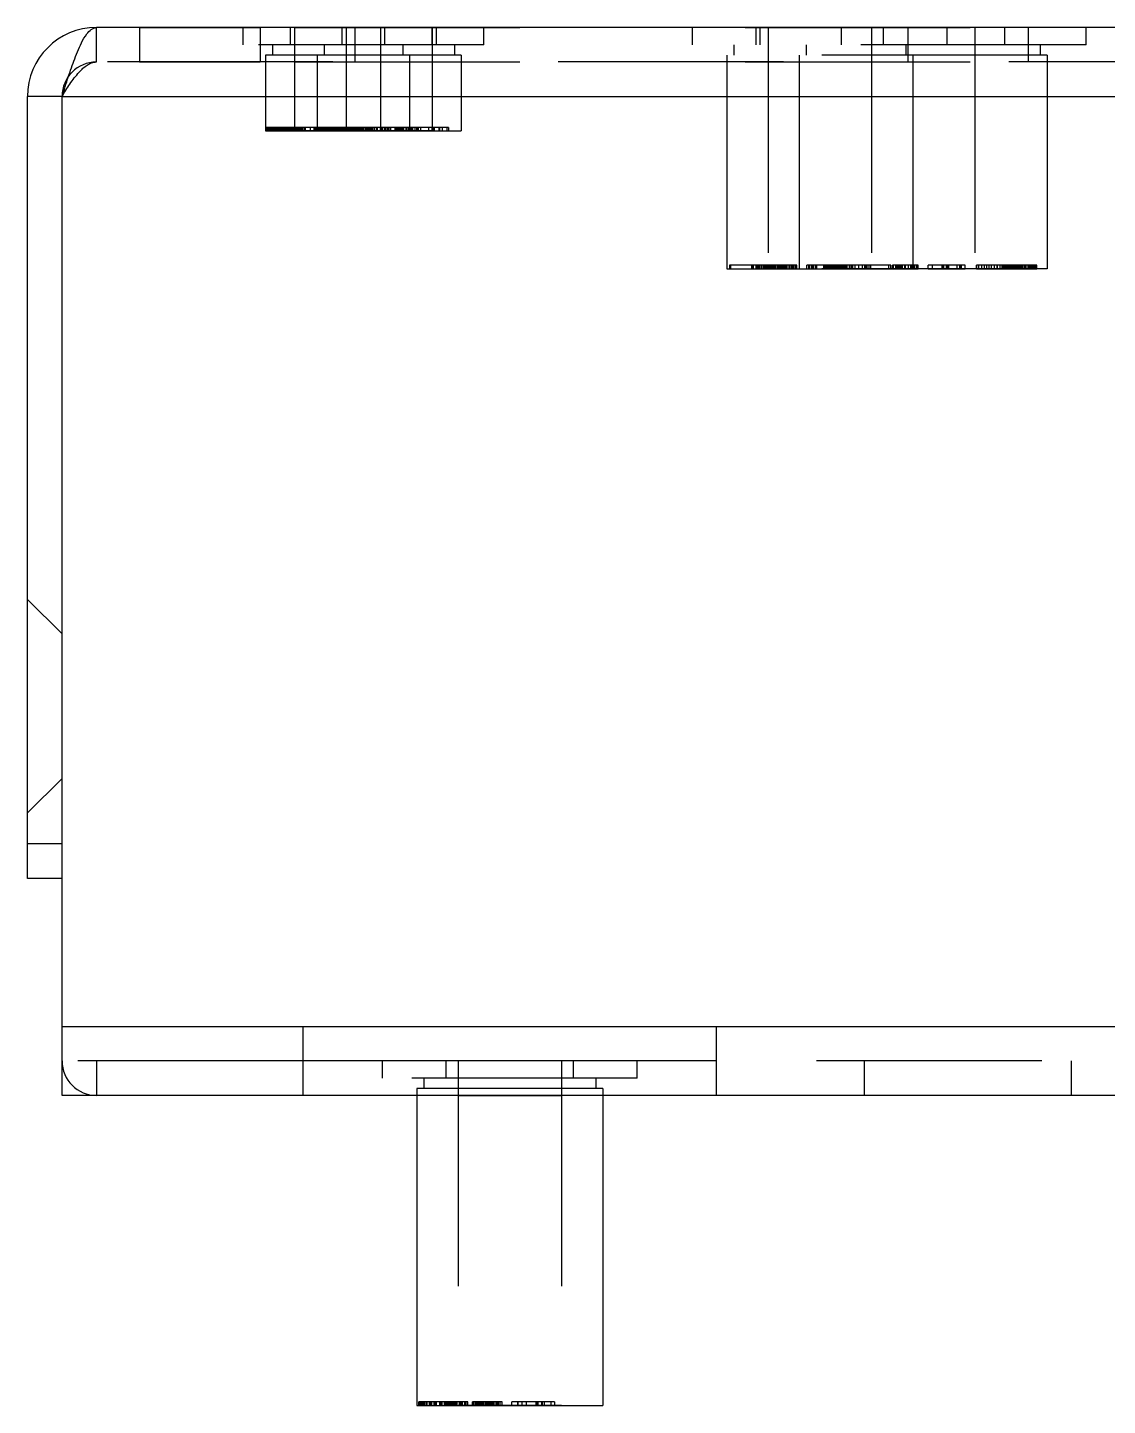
# Model space of a CAD drawing. Header units: millimetres. Extents: x 1262 to 3787, y 0 to 841.
# Drawn here: x 1412.58 to 1443.93, y 238.23 to 278.23 of the extents above; entities that cross this region are included whole.
import ezdxf

# ---------------------------------------------------------------- set-up
doc = ezdxf.new("R2010")
doc.units = ezdxf.units.MM
doc.header["$LTSCALE"] = 65.395
doc.linetypes.add('HIDDEN', pattern=[0.2, 0.1, -0.1])
doc.layers.get('0').update_dxf_attribs({"linetype": 'CONTINUOUS'})
doc.layers.add('02___PRT_ALL_AXES', color=7, linetype='CONTINUOUS')
doc.layers.add('DEFAULT_2', color=8, linetype='HIDDEN')

msp = doc.modelspace()

# ---------------------------------------------------------------- linework, layer by layer
at = {"color": 3, "linetype": 'Continuous'}
for p, q in [((1824.581, 278.226), (1414.581, 278.226)), ((1412.581, 253.526), (1412.581, 276.226)), ((1413.581, 247.226), (1413.581, 276.226)), ((1413.581, 276.226), (1604.551, 276.226)), ((1413.581, 249.226), (1825.581, 249.226)), ((1420.581, 247.226), (1420.581, 249.226)), ((1432.581, 247.226), (1432.581, 249.226)), ((1825.581, 247.226), (1413.581, 247.226))]:
    msp.add_line(p, q, dxfattribs=at)
at = {"color": 7, "linetype": 'Continuous'}
for p, q in [((1413.581, 276.226), (1412.581, 276.226)), ((1413.581, 254.526), (1412.581, 254.526)), ((1413.581, 253.526), (1412.581, 253.526)), ((1432.581, 248.226), (1420.581, 248.226)), ((1423.881, 247.226), (1423.881, 238.226)), ((1429.281, 247.226), (1429.281, 238.226)), ((1423.881, 238.226), (1429.281, 238.226)), ((1424.303, 238.326), (1424.303, 238.226)), ((1424.372, 238.326), (1424.303, 238.326)), ((1424.372, 238.326), (1424.372, 238.226)), ((1425.708, 238.326), (1425.708, 238.226)), ((1425.878, 238.326), (1425.708, 238.326)), ((1425.764, 238.226), (1425.764, 238.326)), ((1425.878, 238.326), (1425.878, 238.226)), ((1426.931, 238.326), (1426.931, 238.226)), ((1427.057, 238.326), (1426.931, 238.326)), ((1427.057, 238.326), (1427.057, 238.226)), ((1427.341, 238.326), (1427.341, 238.226)), ((1427.5, 238.326), (1427.341, 238.326)), ((1427.388, 238.226), (1427.388, 238.326)), ((1427.407, 238.226), (1427.407, 238.326)), ((1427.5, 238.326), (1427.5, 238.226)), ((1427.769, 238.326), (1427.769, 238.226)), ((1427.882, 238.326), (1427.769, 238.326)), ((1427.882, 238.326), (1427.882, 238.226))]:
    msp.add_line(p, q, dxfattribs=at)
at = {"color": 3, "linetype": 'Continuous'}
msp.add_arc((1414.581, 276.226), 2, 90, 180, dxfattribs=at)
for points, knots in [([(1414.028, 277.517), (1414.104, 277.699), (1414.214, 277.971), (1414.47, 278.226), (1414.581, 278.226)], [0, 0, 0, 0, 0.639668, 1, 1, 1, 1]), ([(1413.764, 276.794), (1413.786, 276.859), (1413.868, 277.102), (1413.955, 277.343), (1414.028, 277.517)], [0, 0, 0, 0, 0.267533, 1, 1, 1, 1])]:
    msp.add_open_spline(points, degree=3, knots=knots, dxfattribs=at)
msp.add_open_spline([(1413.581, 276.226), (1413.641, 276.415), (1413.701, 276.605), (1413.764, 276.794)], degree=3, dxfattribs=at)
at = {"layer": '02___PRT_ALL_AXES', "color": 8, "linetype": 'HIDDEN'}
for p, q in [((1415.831, 278.226), (1415.831, 277.226)), ((1415.831, 278.226), (1419.331, 278.226)), ((1419.331, 278.226), (1419.331, 277.226)), ((1420.331, 278.226), (1420.331, 275.226)), ((1420.331, 278.226), (1441.631, 278.226)), ((1421.831, 278.226), (1421.831, 275.226)), ((1422.081, 278.226), (1422.081, 277.226)), ((1422.831, 278.226), (1422.831, 275.226)), ((1424.331, 278.226), (1424.331, 275.226)), ((1434.081, 278.226), (1434.081, 271.226)), ((1437.081, 278.226), (1437.081, 271.226)), ((1438.131, 278.226), (1438.131, 277.226)), ((1440.081, 278.226), (1440.081, 271.226)), ((1441.631, 278.226), (1441.631, 277.226)), ((1415.831, 277.226), (1419.331, 277.226)), ((1419.491, 277.426), (1419.491, 275.226)), ((1420.331, 277.226), (1441.631, 277.226)), ((1420.991, 277.426), (1420.991, 275.226)), ((1423.671, 277.426), (1423.671, 275.226)), ((1425.171, 277.426), (1425.171, 275.226)), ((1432.881, 277.426), (1432.881, 271.226)), ((1434.981, 277.426), (1434.981, 271.226)), ((1438.281, 277.426), (1438.281, 271.226)), ((1442.181, 277.426), (1442.181, 271.226)), ((1424.331, 275.226), (1420.331, 275.226)), ((1442.181, 271.226), (1434.081, 271.226)), ((1425.081, 248.226), (1425.081, 238.226)), ((1428.081, 248.226), (1425.081, 248.226)), ((1428.081, 248.226), (1428.081, 238.226)), ((1436.879, 247.226), (1436.879, 248.226)), ((1442.883, 247.226), (1442.883, 248.226)), ((1423.881, 247.426), (1423.881, 247.226)), ((1425.081, 247.226), (1428.081, 247.226)), ((1429.281, 247.426), (1429.281, 247.226)), ((1428.081, 238.226), (1425.081, 238.226))]:
    msp.add_line(p, q, dxfattribs=at)
at = {"layer": '02___PRT_ALL_AXES', "color": 7, "linetype": 'Continuous'}
for p, q in [((1423.881, 247.226), (1423.881, 238.226)), ((1429.281, 247.226), (1429.281, 238.226))]:
    msp.add_line(p, q, dxfattribs=at)
at = {"layer": 'DEFAULT_2', "color": 8, "linetype": 'HIDDEN'}
for p, q in [((1414.581, 277.226), (1414.581, 278.226)), ((1418.838, 277.726), (1418.838, 278.226)), ((1420.21, 277.726), (1420.21, 278.226)), ((1420.338, 277.726), (1420.338, 278.226)), ((1421.71, 277.726), (1421.71, 278.226)), ((1422.952, 277.726), (1422.952, 278.226)), ((1424.323, 277.726), (1424.323, 278.226)), ((1424.452, 277.726), (1424.452, 278.226)), ((1425.823, 277.726), (1425.823, 278.226)), ((1431.886, 277.726), (1431.886, 278.226)), ((1433.733, 277.726), (1433.733, 278.226)), ((1433.847, 277.726), (1433.847, 278.226)), ((1436.214, 277.726), (1436.214, 278.226)), ((1437.428, 277.726), (1437.428, 278.226)), ((1439.276, 277.726), (1439.276, 278.226)), ((1440.948, 277.726), (1440.948, 278.226)), ((1443.315, 277.726), (1443.315, 278.226)), ((1425.823, 277.726), (1418.838, 277.726)), ((1419.691, 277.726), (1419.691, 277.426)), ((1421.191, 277.726), (1421.191, 277.426)), ((1423.471, 277.726), (1423.471, 277.426)), ((1424.971, 277.726), (1424.971, 277.426)), ((1443.315, 277.726), (1431.886, 277.726)), ((1433.081, 277.726), (1433.081, 277.426)), ((1435.181, 277.726), (1435.181, 277.426)), ((1438.081, 277.726), (1438.081, 277.426)), ((1441.981, 277.726), (1441.981, 277.426)), ((1604.551, 277.226), (1414.581, 277.226)), ((1419.491, 277.426), (1419.491, 275.226)), ((1425.171, 277.426), (1419.491, 277.426)), ((1420.991, 277.426), (1420.991, 275.226)), ((1423.671, 277.426), (1423.671, 275.226)), ((1425.171, 277.426), (1425.171, 275.226)), ((1432.881, 277.426), (1432.881, 271.226)), ((1442.181, 277.426), (1432.881, 277.426)), ((1434.981, 277.426), (1434.981, 271.226)), ((1438.281, 277.426), (1438.281, 271.226)), ((1442.181, 277.426), (1442.181, 271.226)), ((1419.491, 275.226), (1425.171, 275.226)), ((1419.517, 275.226), (1419.517, 275.326)), ((1420.899, 275.326), (1419.517, 275.326)), ((1419.521, 275.226), (1419.521, 275.326)), ((1419.539, 275.226), (1419.539, 275.326)), ((1419.541, 275.326), (1419.541, 275.226)), ((1419.56, 275.226), (1419.56, 275.326)), ((1419.565, 275.226), (1419.565, 275.326)), ((1419.593, 275.226), (1419.593, 275.326)), ((1419.594, 275.226), (1419.594, 275.326)), ((1419.598, 275.226), (1419.598, 275.326)), ((1419.603, 275.226), (1419.603, 275.326)), ((1419.605, 275.226), (1419.605, 275.326)), ((1419.609, 275.226), (1419.609, 275.326)), ((1419.627, 275.226), (1419.627, 275.326)), ((1419.638, 275.226), (1419.638, 275.326)), ((1419.64, 275.226), (1419.64, 275.326)), ((1419.642, 275.226), (1419.642, 275.326)), ((1419.653, 275.226), (1419.653, 275.326)), ((1419.658, 275.226), (1419.658, 275.326)), ((1419.692, 275.226), (1419.692, 275.326)), ((1419.693, 275.226), (1419.693, 275.326)), ((1419.698, 275.226), (1419.698, 275.326)), ((1419.712, 275.226), (1419.712, 275.326)), ((1419.725, 275.226), (1419.725, 275.326)), ((1419.738, 275.226), (1419.738, 275.326)), ((1419.759, 275.226), (1419.759, 275.326)), ((1419.776, 275.226), (1419.776, 275.326)), ((1419.809, 275.226), (1419.809, 275.326)), ((1419.813, 275.226), (1419.813, 275.326)), ((1419.844, 275.226), (1419.844, 275.326)), ((1419.852, 275.226), (1419.852, 275.326)), ((1419.855, 275.226), (1419.855, 275.326)), ((1419.885, 275.226), (1419.885, 275.326)), ((1419.903, 275.226), (1419.903, 275.326)), ((1419.914, 275.226), (1419.914, 275.326)), ((1419.916, 275.226), (1419.916, 275.326)), ((1419.923, 275.226), (1419.923, 275.326)), ((1419.939, 275.226), (1419.939, 275.326)), ((1419.955, 275.226), (1419.955, 275.326)), ((1419.961, 275.226), (1419.961, 275.326)), ((1419.966, 275.226), (1419.966, 275.326)), ((1419.979, 275.226), (1419.979, 275.326)), ((1419.981, 275.226), (1419.981, 275.326)), ((1419.993, 275.226), (1419.993, 275.326)), ((1420.008, 275.226), (1420.008, 275.326)), ((1420.022, 275.226), (1420.022, 275.326)), ((1420.043, 275.226), (1420.043, 275.326)), ((1420.056, 275.226), (1420.056, 275.326)), ((1420.064, 275.226), (1420.064, 275.326)), ((1420.069, 275.226), (1420.069, 275.326)), ((1420.071, 275.226), (1420.071, 275.326)), ((1420.082, 275.226), (1420.082, 275.326)), ((1420.087, 275.226), (1420.087, 275.326)), ((1420.097, 275.226), (1420.097, 275.326)), ((1420.101, 275.226), (1420.101, 275.326)), ((1420.108, 275.226), (1420.108, 275.326)), ((1420.109, 275.226), (1420.109, 275.326)), ((1420.115, 275.226), (1420.115, 275.326)), ((1420.122, 275.226), (1420.122, 275.326)), ((1420.126, 275.226), (1420.126, 275.326)), ((1420.135, 275.226), (1420.135, 275.326)), ((1420.137, 275.226), (1420.137, 275.326)), ((1420.139, 275.226), (1420.139, 275.326)), ((1420.143, 275.226), (1420.143, 275.326)), ((1420.147, 275.226), (1420.147, 275.326)), ((1420.148, 275.226), (1420.148, 275.326)), ((1420.157, 275.226), (1420.157, 275.326)), ((1420.171, 275.226), (1420.171, 275.326)), ((1420.172, 275.226), (1420.172, 275.326)), ((1420.179, 275.226), (1420.179, 275.326)), ((1420.198, 275.226), (1420.198, 275.326)), ((1420.205, 275.226), (1420.205, 275.326)), ((1420.21, 275.226), (1420.21, 275.326)), ((1420.212, 275.226), (1420.212, 275.326)), ((1420.213, 275.226), (1420.213, 275.326)), ((1420.215, 275.226), (1420.215, 275.326)), ((1420.216, 275.326), (1420.216, 275.226)), ((1420.218, 275.226), (1420.218, 275.326)), ((1420.218, 275.226), (1420.218, 275.326)), ((1420.22, 275.226), (1420.22, 275.326)), ((1420.223, 275.226), (1420.223, 275.326)), ((1420.224, 275.226), (1420.224, 275.326)), ((1420.229, 275.226), (1420.229, 275.326)), ((1420.238, 275.226), (1420.238, 275.326)), ((1420.257, 275.226), (1420.257, 275.326)), ((1420.265, 275.226), (1420.265, 275.326)), ((1420.28, 275.226), (1420.28, 275.326)), ((1420.287, 275.326), (1420.287, 275.226)), ((1420.296, 275.226), (1420.296, 275.326)), ((1420.332, 275.226), (1420.332, 275.326)), ((1420.347, 275.226), (1420.347, 275.326)), ((1420.351, 275.226), (1420.351, 275.326)), ((1420.351, 275.226), (1420.351, 275.326)), ((1420.387, 275.226), (1420.387, 275.326)), ((1420.4, 275.226), (1420.4, 275.326)), ((1420.435, 275.226), (1420.435, 275.326)), ((1420.436, 275.226), (1420.436, 275.326)), ((1420.44, 275.226), (1420.44, 275.326)), ((1420.454, 275.226), (1420.454, 275.326)), ((1420.469, 275.226), (1420.469, 275.326)), ((1420.5, 275.226), (1420.5, 275.326)), ((1420.502, 275.226), (1420.502, 275.326)), ((1420.507, 275.226), (1420.507, 275.326)), ((1420.517, 275.226), (1420.517, 275.326)), ((1420.522, 275.226), (1420.522, 275.326)), ((1420.557, 275.226), (1420.557, 275.326)), ((1420.568, 275.226), (1420.568, 275.326)), ((1420.569, 275.226), (1420.569, 275.326)), ((1420.574, 275.226), (1420.574, 275.326)), ((1420.616, 275.226), (1420.616, 275.326)), ((1420.644, 275.226), (1420.644, 275.326)), ((1420.653, 275.226), (1420.653, 275.326)), ((1420.795, 275.226), (1420.795, 275.326)), ((1420.899, 275.226), (1420.899, 275.326)), ((1420.914, 275.226), (1420.914, 275.326)), ((1424.803, 275.326), (1420.914, 275.326)), ((1420.915, 275.226), (1420.915, 275.326)), ((1420.93, 275.226), (1420.93, 275.326)), ((1420.961, 275.226), (1420.961, 275.326)), ((1420.975, 275.226), (1420.975, 275.326)), ((1420.99, 275.226), (1420.99, 275.326)), ((1421.001, 275.226), (1421.001, 275.326)), ((1421.003, 275.226), (1421.003, 275.326)), ((1421.017, 275.226), (1421.017, 275.326)), ((1421.021, 275.226), (1421.021, 275.326)), ((1421.022, 275.226), (1421.022, 275.326)), ((1421.026, 275.226), (1421.026, 275.326)), ((1421.031, 275.226), (1421.031, 275.326)), ((1421.039, 275.226), (1421.039, 275.326)), ((1421.041, 275.326), (1421.041, 275.226)), ((1421.047, 275.226), (1421.047, 275.326)), ((1421.059, 275.226), (1421.059, 275.326)), ((1421.06, 275.226), (1421.06, 275.326)), ((1421.065, 275.226), (1421.065, 275.326)), ((1421.073, 275.226), (1421.073, 275.326)), ((1421.09, 275.326), (1421.09, 275.226)), ((1421.093, 275.226), (1421.093, 275.326)), ((1421.094, 275.226), (1421.094, 275.326)), ((1421.098, 275.226), (1421.098, 275.326)), ((1421.101, 275.226), (1421.101, 275.326)), ((1421.103, 275.226), (1421.103, 275.326)), ((1421.105, 275.226), (1421.105, 275.326)), ((1421.109, 275.226), (1421.109, 275.326)), ((1421.111, 275.226), (1421.111, 275.326)), ((1421.113, 275.226), (1421.113, 275.326)), ((1421.127, 275.226), (1421.127, 275.326)), ((1421.138, 275.226), (1421.138, 275.326)), ((1421.14, 275.226), (1421.14, 275.326)), ((1421.142, 275.226), (1421.142, 275.326)), ((1421.153, 275.226), (1421.153, 275.326)), ((1421.158, 275.226), (1421.158, 275.326)), ((1421.16, 275.226), (1421.16, 275.326)), ((1421.164, 275.226), (1421.164, 275.326)), ((1421.192, 275.226), (1421.192, 275.326)), ((1421.193, 275.226), (1421.193, 275.326)), ((1421.198, 275.226), (1421.198, 275.326)), ((1421.212, 275.226), (1421.212, 275.326)), ((1421.22, 275.226), (1421.22, 275.326)), ((1421.225, 275.226), (1421.225, 275.326)), ((1421.238, 275.226), (1421.238, 275.326)), ((1421.259, 275.226), (1421.259, 275.326)), ((1421.276, 275.226), (1421.276, 275.326)), ((1421.309, 275.226), (1421.309, 275.326)), ((1421.313, 275.226), (1421.313, 275.326)), ((1421.344, 275.226), (1421.344, 275.326)), ((1421.352, 275.226), (1421.352, 275.326)), ((1421.355, 275.226), (1421.355, 275.326)), ((1421.37, 275.226), (1421.37, 275.326)), ((1421.385, 275.226), (1421.385, 275.326)), ((1421.403, 275.226), (1421.403, 275.326)), ((1421.414, 275.226), (1421.414, 275.326)), ((1421.416, 275.226), (1421.416, 275.326)), ((1421.423, 275.226), (1421.423, 275.326)), ((1421.439, 275.226), (1421.439, 275.326)), ((1421.441, 275.326), (1421.441, 275.226)), ((1421.455, 275.226), (1421.455, 275.326)), ((1421.461, 275.226), (1421.461, 275.326)), ((1421.466, 275.226), (1421.466, 275.326)), ((1421.477, 275.226), (1421.477, 275.326)), ((1421.479, 275.226), (1421.479, 275.326)), ((1421.481, 275.226), (1421.481, 275.326)), ((1421.493, 275.226), (1421.493, 275.326)), ((1421.508, 275.226), (1421.508, 275.326)), ((1421.522, 275.226), (1421.522, 275.326)), ((1421.543, 275.226), (1421.543, 275.326)), ((1421.556, 275.226), (1421.556, 275.326)), ((1421.564, 275.226), (1421.564, 275.326)), ((1421.569, 275.226), (1421.569, 275.326)), ((1421.571, 275.226), (1421.571, 275.326)), ((1421.581, 275.226), (1421.581, 275.326)), ((1421.582, 275.226), (1421.582, 275.326)), ((1421.587, 275.226), (1421.587, 275.326)), ((1421.597, 275.226), (1421.597, 275.326)), ((1421.601, 275.226), (1421.601, 275.326)), ((1421.608, 275.226), (1421.608, 275.326)), ((1421.609, 275.226), (1421.609, 275.326)), ((1421.615, 275.226), (1421.615, 275.326)), ((1421.622, 275.226), (1421.622, 275.326)), ((1421.626, 275.226), (1421.626, 275.326)), ((1421.635, 275.226), (1421.635, 275.326)), ((1421.637, 275.226), (1421.637, 275.326)), ((1421.639, 275.226), (1421.639, 275.326)), ((1421.643, 275.226), (1421.643, 275.326)), ((1421.647, 275.226), (1421.647, 275.326)), ((1421.648, 275.226), (1421.648, 275.326)), ((1421.657, 275.226), (1421.657, 275.326)), ((1421.671, 275.226), (1421.671, 275.326)), ((1421.672, 275.226), (1421.672, 275.326)), ((1421.679, 275.226), (1421.679, 275.326)), ((1421.698, 275.226), (1421.698, 275.326)), ((1421.705, 275.226), (1421.705, 275.326)), ((1421.71, 275.226), (1421.71, 275.326)), ((1421.712, 275.226), (1421.712, 275.326)), ((1421.713, 275.226), (1421.713, 275.326)), ((1421.715, 275.226), (1421.715, 275.326)), ((1421.716, 275.326), (1421.716, 275.226)), ((1421.718, 275.226), (1421.718, 275.326)), ((1421.718, 275.226), (1421.718, 275.326)), ((1421.72, 275.226), (1421.72, 275.326)), ((1421.723, 275.226), (1421.723, 275.326)), ((1421.724, 275.226), (1421.724, 275.326)), ((1421.729, 275.226), (1421.729, 275.326)), ((1421.738, 275.226), (1421.738, 275.326)), ((1421.749, 275.226), (1421.749, 275.326)), ((1421.751, 275.226), (1421.751, 275.326)), ((1421.757, 275.226), (1421.757, 275.326)), ((1421.759, 275.226), (1421.759, 275.326)), ((1421.765, 275.226), (1421.765, 275.326)), ((1421.78, 275.226), (1421.78, 275.326)), ((1421.787, 275.326), (1421.787, 275.226)), ((1421.789, 275.226), (1421.789, 275.326)), ((1421.79, 275.226), (1421.79, 275.326)), ((1421.796, 275.226), (1421.796, 275.326)), ((1421.83, 275.226), (1421.83, 275.326)), ((1421.832, 275.226), (1421.832, 275.326)), ((1421.835, 275.226), (1421.835, 275.326)), ((1421.837, 275.226), (1421.837, 275.326)), ((1421.844, 275.226), (1421.844, 275.326)), ((1421.847, 275.226), (1421.847, 275.326)), ((1421.851, 275.226), (1421.851, 275.326)), ((1421.851, 275.226), (1421.851, 275.326)), ((1421.877, 275.226), (1421.877, 275.326)), ((1421.885, 275.226), (1421.885, 275.326)), ((1421.887, 275.226), (1421.887, 275.326)), ((1421.888, 275.226), (1421.888, 275.326)), ((1421.893, 275.326), (1421.893, 275.226)), ((1421.9, 275.226), (1421.9, 275.326)), ((1421.917, 275.226), (1421.917, 275.326)), ((1421.935, 275.226), (1421.935, 275.326)), ((1421.936, 275.226), (1421.936, 275.326)), ((1421.94, 275.226), (1421.94, 275.326)), ((1421.951, 275.226), (1421.951, 275.326)), ((1421.954, 275.226), (1421.954, 275.326)), ((1421.969, 275.226), (1421.969, 275.326)), ((1421.973, 275.226), (1421.973, 275.326)), ((1422, 275.226), (1422, 275.326)), ((1422.002, 275.226), (1422.002, 275.326)), ((1422.007, 275.226), (1422.007, 275.326)), ((1422.008, 275.226), (1422.008, 275.326)), ((1422.017, 275.226), (1422.017, 275.326)), ((1422.022, 275.226), (1422.022, 275.326)), ((1422.057, 275.226), (1422.057, 275.326)), ((1422.068, 275.226), (1422.068, 275.326)), ((1422.069, 275.226), (1422.069, 275.326)), ((1422.074, 275.226), (1422.074, 275.326)), ((1422.076, 275.226), (1422.076, 275.326)), ((1422.082, 275.226), (1422.082, 275.326)), ((1422.116, 275.226), (1422.116, 275.326)), ((1422.132, 275.226), (1422.132, 275.326)), ((1422.14, 275.226), (1422.14, 275.326)), ((1422.144, 275.226), (1422.144, 275.326)), ((1422.153, 275.226), (1422.153, 275.326)), ((1422.172, 275.226), (1422.172, 275.326)), ((1422.212, 275.226), (1422.212, 275.326)), ((1422.242, 275.226), (1422.242, 275.326)), ((1422.27, 275.226), (1422.27, 275.326)), ((1422.295, 275.226), (1422.295, 275.326)), ((1422.334, 275.226), (1422.334, 275.326)), ((1422.382, 275.226), (1422.382, 275.326)), ((1422.398, 275.326), (1422.398, 275.226)), ((1422.399, 275.226), (1422.399, 275.326)), ((1422.414, 275.226), (1422.414, 275.326)), ((1422.415, 275.226), (1422.415, 275.326)), ((1422.426, 275.226), (1422.426, 275.326)), ((1422.43, 275.226), (1422.43, 275.326)), ((1422.461, 275.226), (1422.461, 275.326)), ((1422.475, 275.226), (1422.475, 275.326)), ((1422.49, 275.226), (1422.49, 275.326)), ((1422.501, 275.226), (1422.501, 275.326)), ((1422.502, 275.226), (1422.502, 275.326)), ((1422.503, 275.226), (1422.503, 275.326)), ((1422.522, 275.226), (1422.522, 275.326)), ((1422.526, 275.226), (1422.526, 275.326)), ((1422.531, 275.226), (1422.531, 275.326)), ((1422.547, 275.226), (1422.547, 275.326)), ((1422.559, 275.226), (1422.559, 275.326)), ((1422.573, 275.226), (1422.573, 275.326)), ((1422.59, 275.326), (1422.59, 275.226)), ((1422.601, 275.226), (1422.601, 275.326)), ((1422.611, 275.226), (1422.611, 275.326)), ((1422.613, 275.226), (1422.613, 275.326)), ((1422.66, 275.226), (1422.66, 275.326)), ((1422.664, 275.226), (1422.664, 275.326)), ((1422.72, 275.226), (1422.72, 275.326)), ((1422.731, 275.226), (1422.731, 275.326)), ((1422.738, 275.226), (1422.738, 275.326)), ((1422.816, 275.326), (1422.816, 275.226)), ((1422.822, 275.226), (1422.822, 275.326)), ((1422.868, 275.226), (1422.868, 275.326)), ((1422.87, 275.226), (1422.87, 275.326)), ((1422.886, 275.326), (1422.886, 275.226)), ((1422.941, 275.326), (1422.941, 275.226)), ((1422.977, 275.226), (1422.977, 275.326)), ((1423.027, 275.226), (1423.027, 275.326)), ((1423.039, 275.326), (1423.039, 275.226)), ((1423.081, 275.226), (1423.081, 275.326)), ((1423.121, 275.326), (1423.121, 275.226)), ((1423.249, 275.226), (1423.249, 275.326)), ((1423.251, 275.226), (1423.251, 275.326)), ((1423.259, 275.226), (1423.259, 275.326)), ((1423.289, 275.226), (1423.289, 275.326)), ((1423.29, 275.226), (1423.29, 275.326)), ((1423.303, 275.326), (1423.303, 275.226)), ((1423.33, 275.226), (1423.33, 275.326)), ((1423.335, 275.226), (1423.335, 275.326)), ((1423.337, 275.226), (1423.337, 275.326)), ((1423.344, 275.226), (1423.344, 275.326)), ((1423.351, 275.226), (1423.351, 275.326)), ((1423.377, 275.226), (1423.377, 275.326)), ((1423.385, 275.226), (1423.385, 275.326)), ((1423.388, 275.226), (1423.388, 275.326)), ((1423.393, 275.326), (1423.393, 275.226)), ((1423.417, 275.226), (1423.417, 275.326)), ((1423.451, 275.226), (1423.451, 275.326)), ((1423.473, 275.226), (1423.473, 275.326)), ((1423.508, 275.226), (1423.508, 275.326)), ((1423.576, 275.226), (1423.576, 275.326)), ((1423.582, 275.226), (1423.582, 275.326)), ((1423.632, 275.226), (1423.632, 275.326)), ((1423.64, 275.226), (1423.64, 275.326)), ((1423.672, 275.226), (1423.672, 275.326)), ((1423.712, 275.226), (1423.712, 275.326)), ((1423.742, 275.226), (1423.742, 275.326)), ((1423.77, 275.226), (1423.77, 275.326)), ((1423.834, 275.226), (1423.834, 275.326)), ((1423.882, 275.226), (1423.882, 275.326)), ((1423.898, 275.326), (1423.898, 275.226)), ((1423.926, 275.226), (1423.926, 275.326)), ((1424.002, 275.226), (1424.002, 275.326)), ((1424.231, 275.226), (1424.231, 275.326)), ((1424.316, 275.326), (1424.316, 275.226)), ((1424.322, 275.226), (1424.322, 275.326)), ((1424.368, 275.226), (1424.368, 275.326)), ((1424.386, 275.326), (1424.386, 275.226)), ((1424.527, 275.226), (1424.527, 275.326)), ((1424.539, 275.326), (1424.539, 275.226)), ((1424.621, 275.326), (1424.621, 275.226)), ((1424.752, 275.326), (1424.752, 275.226)), ((1424.803, 275.326), (1424.803, 275.226)), ((1432.881, 271.226), (1438.432, 271.226)), ((1432.956, 271.326), (1432.956, 271.226)), ((1434.914, 271.326), (1432.956, 271.326)), ((1432.987, 271.326), (1432.987, 271.226)), ((1433.608, 271.226), (1433.608, 271.326)), ((1433.613, 271.226), (1433.613, 271.326)), ((1433.633, 271.226), (1433.633, 271.326)), ((1433.657, 271.226), (1433.657, 271.326)), ((1433.736, 271.226), (1433.736, 271.326)), ((1433.751, 271.226), (1433.751, 271.326)), ((1433.755, 271.226), (1433.755, 271.326)), ((1433.764, 271.226), (1433.764, 271.326)), ((1433.779, 271.226), (1433.779, 271.326)), ((1433.781, 271.226), (1433.781, 271.326)), ((1433.789, 271.226), (1433.789, 271.326)), ((1433.813, 271.226), (1433.813, 271.326)), ((1433.822, 271.226), (1433.822, 271.326)), ((1433.824, 271.226), (1433.824, 271.326)), ((1433.84, 271.226), (1433.84, 271.326)), ((1433.848, 271.226), (1433.848, 271.326)), ((1433.852, 271.226), (1433.852, 271.326)), ((1433.9, 271.226), (1433.9, 271.326)), ((1433.946, 271.226), (1433.946, 271.326)), ((1433.97, 271.226), (1433.97, 271.326)), ((1433.974, 271.226), (1433.974, 271.326)), ((1433.976, 271.226), (1433.976, 271.326)), ((1433.989, 271.226), (1433.989, 271.326)), ((1433.99, 271.226), (1433.99, 271.326)), ((1433.995, 271.226), (1433.995, 271.326)), ((1434.004, 271.226), (1434.004, 271.326)), ((1434.008, 271.226), (1434.008, 271.326)), ((1434.033, 271.226), (1434.033, 271.326)), ((1434.058, 271.226), (1434.058, 271.326)), ((1434.074, 271.226), (1434.074, 271.326)), ((1434.078, 271.226), (1434.078, 271.326)), ((1434.088, 271.226), (1434.088, 271.326)), ((1434.094, 271.226), (1434.094, 271.326)), ((1434.112, 271.226), (1434.112, 271.326)), ((1434.114, 271.326), (1434.114, 271.226)), ((1434.122, 271.226), (1434.122, 271.326)), ((1434.163, 271.226), (1434.163, 271.326)), ((1434.191, 271.226), (1434.191, 271.326)), ((1434.201, 271.226), (1434.201, 271.326)), ((1434.233, 271.226), (1434.233, 271.326)), ((1434.236, 271.226), (1434.236, 271.326)), ((1434.259, 271.226), (1434.259, 271.326)), ((1434.267, 271.326), (1434.267, 271.226)), ((1434.274, 271.226), (1434.274, 271.326)), ((1434.277, 271.226), (1434.277, 271.326)), ((1434.281, 271.226), (1434.281, 271.326)), ((1434.298, 271.226), (1434.298, 271.326)), ((1434.34, 271.226), (1434.34, 271.326)), ((1434.342, 271.226), (1434.342, 271.326)), ((1434.343, 271.226), (1434.343, 271.326)), ((1434.348, 271.226), (1434.348, 271.326)), ((1434.354, 271.226), (1434.354, 271.326)), ((1434.37, 271.226), (1434.37, 271.326)), ((1434.395, 271.226), (1434.395, 271.326)), ((1434.398, 271.226), (1434.398, 271.326)), ((1434.437, 271.226), (1434.437, 271.326)), ((1434.439, 271.226), (1434.439, 271.326)), ((1434.439, 271.226), (1434.439, 271.326)), ((1434.445, 271.226), (1434.445, 271.326)), ((1434.458, 271.226), (1434.458, 271.326)), ((1434.466, 271.226), (1434.466, 271.326)), ((1434.502, 271.226), (1434.502, 271.326)), ((1434.51, 271.226), (1434.51, 271.326)), ((1434.512, 271.226), (1434.512, 271.326)), ((1434.514, 271.226), (1434.514, 271.326)), ((1434.542, 271.226), (1434.542, 271.326)), ((1434.551, 271.226), (1434.551, 271.326)), ((1434.581, 271.226), (1434.581, 271.326)), ((1434.614, 271.226), (1434.614, 271.326)), ((1434.631, 271.226), (1434.631, 271.326)), ((1434.686, 271.226), (1434.686, 271.326)), ((1434.687, 271.226), (1434.687, 271.326)), ((1434.723, 271.226), (1434.723, 271.326)), ((1434.764, 271.226), (1434.764, 271.326)), ((1434.796, 271.226), (1434.796, 271.326)), ((1434.798, 271.226), (1434.798, 271.326)), ((1434.837, 271.226), (1434.837, 271.326)), ((1434.886, 271.226), (1434.886, 271.326)), ((1434.888, 271.226), (1434.888, 271.326)), ((1434.914, 271.226), (1434.914, 271.326)), ((1435.203, 271.226), (1435.203, 271.326)), ((1437.646, 271.326), (1435.203, 271.326)), ((1435.264, 271.226), (1435.264, 271.326)), ((1435.271, 271.326), (1435.271, 271.226)), ((1435.343, 271.226), (1435.343, 271.326)), ((1435.369, 271.226), (1435.369, 271.326)), ((1435.385, 271.226), (1435.385, 271.326)), ((1435.39, 271.226), (1435.39, 271.326)), ((1435.397, 271.326), (1435.397, 271.226)), ((1435.463, 271.226), (1435.463, 271.326)), ((1435.49, 271.226), (1435.49, 271.326)), ((1435.69, 271.326), (1435.69, 271.226)), ((1435.725, 271.226), (1435.725, 271.326)), ((1435.735, 271.226), (1435.735, 271.326)), ((1435.751, 271.226), (1435.751, 271.326)), ((1435.766, 271.226), (1435.766, 271.326)), ((1435.774, 271.226), (1435.774, 271.326)), ((1435.799, 271.226), (1435.799, 271.326)), ((1435.841, 271.226), (1435.841, 271.326)), ((1435.853, 271.226), (1435.853, 271.326)), ((1435.855, 271.226), (1435.855, 271.326)), ((1435.857, 271.326), (1435.857, 271.226)), ((1435.877, 271.226), (1435.877, 271.326)), ((1435.881, 271.226), (1435.881, 271.326)), ((1435.885, 271.226), (1435.885, 271.326)), ((1435.897, 271.226), (1435.897, 271.326)), ((1435.921, 271.226), (1435.921, 271.326)), ((1435.945, 271.226), (1435.945, 271.326)), ((1435.978, 271.226), (1435.978, 271.326)), ((1435.998, 271.226), (1435.998, 271.326)), ((1436.014, 271.226), (1436.014, 271.326)), ((1436.02, 271.226), (1436.02, 271.326)), ((1436.04, 271.226), (1436.04, 271.326)), ((1436.048, 271.226), (1436.048, 271.326)), ((1436.087, 271.226), (1436.087, 271.326)), ((1436.091, 271.226), (1436.091, 271.326)), ((1436.107, 271.226), (1436.107, 271.326)), ((1436.11, 271.226), (1436.11, 271.326)), ((1436.121, 271.226), (1436.121, 271.326)), ((1436.138, 271.226), (1436.138, 271.326)), ((1436.144, 271.226), (1436.144, 271.326)), ((1436.146, 271.326), (1436.146, 271.226)), ((1436.162, 271.226), (1436.162, 271.326)), ((1436.177, 271.226), (1436.177, 271.326)), ((1436.2, 271.226), (1436.2, 271.326)), ((1436.201, 271.226), (1436.201, 271.326)), ((1436.204, 271.226), (1436.204, 271.326)), ((1436.209, 271.226), (1436.209, 271.326)), ((1436.212, 271.226), (1436.212, 271.326)), ((1436.213, 271.226), (1436.213, 271.326)), ((1436.218, 271.226), (1436.218, 271.326)), ((1436.244, 271.226), (1436.244, 271.326)), ((1436.26, 271.226), (1436.26, 271.326)), ((1436.269, 271.326), (1436.269, 271.226)), ((1436.289, 271.226), (1436.289, 271.326)), ((1436.295, 271.226), (1436.295, 271.326)), ((1436.301, 271.226), (1436.301, 271.326)), ((1436.315, 271.226), (1436.315, 271.326)), ((1436.317, 271.226), (1436.317, 271.326)), ((1436.338, 271.226), (1436.338, 271.326)), ((1436.371, 271.226), (1436.371, 271.326)), ((1436.441, 271.226), (1436.441, 271.326)), ((1436.455, 271.226), (1436.455, 271.326)), ((1436.504, 271.226), (1436.504, 271.326)), ((1436.536, 271.226), (1436.536, 271.326)), ((1436.611, 271.226), (1436.611, 271.326)), ((1436.71, 271.226), (1436.71, 271.326)), ((1436.823, 271.226), (1436.823, 271.326)), ((1436.885, 271.226), (1436.885, 271.326)), ((1436.928, 271.226), (1436.928, 271.326)), ((1436.959, 271.226), (1436.959, 271.326)), ((1437.016, 271.226), (1437.016, 271.326)), ((1437.063, 271.226), (1437.063, 271.326)), ((1437.588, 271.226), (1437.588, 271.326)), ((1437.646, 271.226), (1437.646, 271.326)), ((1437.694, 271.226), (1437.694, 271.326)), ((1438.432, 271.326), (1437.694, 271.326)), ((1437.696, 271.226), (1437.696, 271.326)), ((1437.722, 271.226), (1437.722, 271.326)), ((1437.789, 271.226), (1437.789, 271.326)), ((1437.809, 271.226), (1437.809, 271.326)), ((1437.817, 271.226), (1437.817, 271.326)), ((1437.822, 271.226), (1437.822, 271.326)), ((1437.852, 271.226), (1437.852, 271.326)), ((1437.864, 271.226), (1437.864, 271.326)), ((1437.906, 271.226), (1437.906, 271.326)), ((1437.932, 271.226), (1437.932, 271.326)), ((1437.962, 271.226), (1437.962, 271.326)), ((1437.985, 271.226), (1437.985, 271.326)), ((1438.044, 271.226), (1438.044, 271.326)), ((1438.067, 271.226), (1438.067, 271.326)), ((1438.151, 271.226), (1438.151, 271.326)), ((1438.153, 271.226), (1438.153, 271.326)), ((1438.222, 271.226), (1438.222, 271.326)), ((1438.24, 271.226), (1438.24, 271.326)), ((1438.274, 271.226), (1438.274, 271.326)), ((1438.309, 271.226), (1438.309, 271.326)), ((1438.337, 271.226), (1438.337, 271.326)), ((1438.393, 271.226), (1438.393, 271.326)), ((1438.432, 271.226), (1438.432, 271.326)), ((1438.729, 271.226), (1438.729, 271.326)), ((1439.804, 271.326), (1438.729, 271.326)), ((1438.729, 271.226), (1439.804, 271.226)), ((1438.849, 271.226), (1438.849, 271.326)), ((1439.13, 271.226), (1439.13, 271.326)), ((1439.163, 271.226), (1439.163, 271.326)), ((1439.179, 271.226), (1439.179, 271.326)), ((1439.262, 271.226), (1439.262, 271.326)), ((1439.29, 271.226), (1439.29, 271.326)), ((1439.323, 271.226), (1439.323, 271.326)), ((1439.571, 271.226), (1439.571, 271.326)), ((1439.644, 271.226), (1439.644, 271.326)), ((1439.66, 271.226), (1439.66, 271.326)), ((1439.691, 271.226), (1439.691, 271.326)), ((1439.804, 271.226), (1439.804, 271.326)), ((1440.128, 271.226), (1440.128, 271.326)), ((1441.881, 271.326), (1440.128, 271.326)), ((1440.128, 271.226), (1441.881, 271.226)), ((1440.19, 271.226), (1440.19, 271.326)), ((1440.199, 271.226), (1440.199, 271.326)), ((1440.284, 271.226), (1440.284, 271.326)), ((1440.359, 271.226), (1440.359, 271.326)), ((1440.365, 271.226), (1440.365, 271.326)), ((1440.427, 271.226), (1440.427, 271.326)), ((1440.492, 271.226), (1440.492, 271.326)), ((1440.567, 271.226), (1440.567, 271.326)), ((1440.648, 271.226), (1440.648, 271.326)), ((1440.733, 271.226), (1440.733, 271.326)), ((1440.737, 271.226), (1440.737, 271.326)), ((1440.815, 271.226), (1440.815, 271.326)), ((1440.878, 271.226), (1440.878, 271.326)), ((1440.88, 271.226), (1440.88, 271.326)), ((1440.89, 271.226), (1440.89, 271.326)), ((1440.893, 271.226), (1440.893, 271.326)), ((1440.907, 271.226), (1440.907, 271.326)), ((1440.931, 271.226), (1440.931, 271.326)), ((1440.953, 271.226), (1440.953, 271.326)), ((1440.983, 271.226), (1440.983, 271.326)), ((1440.987, 271.226), (1440.987, 271.326)), ((1441, 271.226), (1441, 271.326)), ((1441.013, 271.226), (1441.013, 271.326)), ((1441.013, 271.226), (1441.013, 271.326)), ((1441.02, 271.226), (1441.02, 271.326)), ((1441.024, 271.226), (1441.024, 271.326)), ((1441.034, 271.226), (1441.034, 271.326)), ((1441.035, 271.226), (1441.035, 271.326)), ((1441.036, 271.226), (1441.036, 271.326)), ((1441.04, 271.226), (1441.04, 271.326)), ((1441.042, 271.226), (1441.042, 271.326)), ((1441.058, 271.226), (1441.058, 271.326)), ((1441.097, 271.226), (1441.097, 271.326)), ((1441.102, 271.226), (1441.102, 271.326)), ((1441.11, 271.226), (1441.11, 271.326)), ((1441.123, 271.226), (1441.123, 271.326)), ((1441.128, 271.226), (1441.128, 271.326)), ((1441.137, 271.226), (1441.137, 271.326)), ((1441.139, 271.226), (1441.139, 271.326)), ((1441.144, 271.226), (1441.144, 271.326)), ((1441.159, 271.226), (1441.159, 271.326)), ((1441.174, 271.226), (1441.174, 271.326)), ((1441.199, 271.226), (1441.199, 271.326)), ((1441.214, 271.226), (1441.214, 271.326)), ((1441.225, 271.226), (1441.225, 271.326)), ((1441.231, 271.226), (1441.231, 271.326)), ((1441.239, 271.226), (1441.239, 271.326)), ((1441.25, 271.226), (1441.25, 271.326)), ((1441.254, 271.226), (1441.254, 271.326)), ((1441.275, 271.226), (1441.275, 271.326)), ((1441.276, 271.226), (1441.276, 271.326)), ((1441.291, 271.226), (1441.291, 271.326)), ((1441.303, 271.226), (1441.303, 271.326)), ((1441.323, 271.226), (1441.323, 271.326)), ((1441.324, 271.226), (1441.324, 271.326)), ((1441.327, 271.226), (1441.327, 271.326)), ((1441.358, 271.226), (1441.358, 271.326)), ((1441.377, 271.226), (1441.377, 271.326)), ((1441.379, 271.226), (1441.379, 271.326)), ((1441.389, 271.226), (1441.389, 271.326)), ((1441.393, 271.226), (1441.393, 271.326)), ((1441.396, 271.226), (1441.396, 271.326)), ((1441.408, 271.226), (1441.408, 271.326)), ((1441.41, 271.226), (1441.41, 271.326)), ((1441.412, 271.226), (1441.412, 271.326)), ((1441.424, 271.226), (1441.424, 271.326)), ((1441.458, 271.226), (1441.458, 271.326)), ((1441.459, 271.226), (1441.459, 271.326)), ((1441.464, 271.226), (1441.464, 271.326)), ((1441.511, 271.226), (1441.511, 271.326)), ((1441.542, 271.226), (1441.542, 271.326)), ((1441.547, 271.226), (1441.547, 271.326)), ((1441.575, 271.226), (1441.575, 271.326)), ((1441.627, 271.226), (1441.627, 271.326)), ((1441.632, 271.226), (1441.632, 271.326)), ((1441.642, 271.226), (1441.642, 271.326)), ((1441.656, 271.226), (1441.656, 271.326)), ((1441.66, 271.226), (1441.66, 271.326)), ((1441.675, 271.226), (1441.675, 271.326)), ((1441.692, 271.226), (1441.692, 271.326)), ((1441.697, 271.226), (1441.697, 271.326)), ((1441.72, 271.226), (1441.72, 271.326)), ((1441.723, 271.226), (1441.723, 271.326)), ((1441.738, 271.226), (1441.738, 271.326)), ((1441.743, 271.226), (1441.743, 271.326)), ((1441.757, 271.226), (1441.757, 271.326)), ((1441.758, 271.226), (1441.758, 271.326)), ((1441.769, 271.226), (1441.769, 271.326)), ((1441.774, 271.226), (1441.774, 271.326)), ((1441.785, 271.226), (1441.785, 271.326)), ((1441.803, 271.226), (1441.803, 271.326)), ((1441.807, 271.226), (1441.807, 271.326)), ((1441.825, 271.226), (1441.825, 271.326)), ((1441.849, 271.226), (1441.849, 271.326)), ((1441.864, 271.226), (1441.864, 271.326)), ((1441.874, 271.226), (1441.874, 271.326)), ((1441.881, 271.226), (1441.881, 271.326)), ((1413.581, 260.626), (1412.581, 261.626)), ((1413.581, 256.426), (1412.581, 255.426)), ((1420.581, 248.226), (1413.581, 248.226)), ((1414.581, 248.226), (1414.581, 247.226)), ((1422.886, 247.726), (1422.886, 248.226)), ((1424.733, 247.726), (1424.733, 248.226)), ((1428.428, 247.726), (1428.428, 248.226)), ((1430.276, 247.726), (1430.276, 248.226)), ((1533.581, 248.226), (1432.581, 248.226)), ((1430.276, 247.726), (1422.886, 247.726)), ((1424.081, 247.726), (1424.081, 247.426)), ((1429.081, 247.726), (1429.081, 247.426)), ((1423.881, 247.426), (1423.881, 247.226)), ((1429.281, 247.426), (1423.881, 247.426)), ((1429.281, 247.426), (1429.281, 247.226)), ((1423.94, 238.226), (1423.94, 238.326)), ((1424.303, 238.326), (1423.94, 238.326)), ((1423.946, 238.226), (1423.946, 238.326)), ((1423.979, 238.226), (1423.979, 238.326)), ((1423.994, 238.226), (1423.994, 238.326)), ((1424.028, 238.226), (1424.028, 238.326)), ((1424.048, 238.226), (1424.048, 238.326)), ((1424.05, 238.226), (1424.05, 238.326)), ((1424.076, 238.226), (1424.076, 238.326)), ((1424.079, 238.226), (1424.079, 238.326)), ((1424.094, 238.226), (1424.094, 238.326)), ((1424.102, 238.226), (1424.102, 238.326)), ((1424.149, 238.226), (1424.149, 238.326)), ((1424.155, 238.226), (1424.155, 238.326)), ((1424.159, 238.226), (1424.159, 238.326)), ((1424.182, 238.226), (1424.182, 238.326)), ((1424.248, 238.226), (1424.248, 238.326)), ((1424.259, 238.226), (1424.259, 238.326)), ((1424.292, 238.226), (1424.292, 238.326)), ((1424.302, 238.226), (1424.302, 238.326)), ((1424.314, 238.226), (1424.314, 238.326)), ((1425.358, 238.326), (1424.372, 238.326)), ((1424.421, 238.226), (1424.421, 238.326)), ((1424.423, 238.226), (1424.423, 238.326)), ((1424.446, 238.226), (1424.446, 238.326)), ((1424.448, 238.226), (1424.448, 238.326)), ((1424.554, 238.226), (1424.554, 238.326)), ((1424.566, 238.226), (1424.566, 238.326)), ((1424.577, 238.226), (1424.577, 238.326)), ((1424.61, 238.226), (1424.61, 238.326)), ((1424.621, 238.226), (1424.621, 238.326)), ((1424.686, 238.226), (1424.686, 238.326)), ((1424.709, 238.226), (1424.709, 238.326)), ((1424.713, 238.226), (1424.713, 238.326)), ((1424.719, 238.226), (1424.719, 238.326)), ((1424.767, 238.226), (1424.767, 238.326)), ((1424.775, 238.226), (1424.775, 238.326)), ((1424.789, 238.226), (1424.789, 238.326)), ((1424.792, 238.226), (1424.792, 238.326)), ((1424.818, 238.226), (1424.818, 238.326)), ((1424.82, 238.226), (1424.82, 238.326)), ((1424.841, 238.226), (1424.841, 238.326)), ((1424.874, 238.226), (1424.874, 238.326)), ((1424.889, 238.226), (1424.889, 238.326)), ((1424.922, 238.226), (1424.922, 238.326)), ((1424.929, 238.226), (1424.929, 238.326)), ((1424.97, 238.226), (1424.97, 238.326)), ((1424.972, 238.226), (1424.972, 238.326)), ((1425.001, 238.226), (1425.001, 238.326)), ((1425.023, 238.226), (1425.023, 238.326)), ((1425.051, 238.226), (1425.051, 238.326)), ((1425.055, 238.226), (1425.055, 238.326)), ((1425.118, 238.226), (1425.118, 238.326)), ((1425.121, 238.226), (1425.121, 238.326)), ((1425.138, 238.226), (1425.138, 238.326)), ((1425.14, 238.226), (1425.14, 238.326)), ((1425.148, 238.226), (1425.148, 238.326)), ((1425.152, 238.226), (1425.152, 238.326)), ((1425.161, 238.226), (1425.161, 238.326)), ((1425.167, 238.226), (1425.167, 238.326)), ((1425.176, 238.226), (1425.176, 238.326)), ((1425.18, 238.226), (1425.18, 238.326)), ((1425.19, 238.226), (1425.19, 238.326)), ((1425.191, 238.226), (1425.191, 238.326)), ((1425.208, 238.226), (1425.208, 238.326)), ((1425.274, 238.226), (1425.274, 238.326)), ((1425.305, 238.226), (1425.305, 238.326)), ((1425.356, 238.226), (1425.356, 238.326)), ((1425.358, 238.226), (1425.358, 238.326)), ((1425.502, 238.226), (1425.502, 238.326)), ((1425.708, 238.326), (1425.502, 238.326)), ((1425.503, 238.226), (1425.503, 238.326)), ((1425.525, 238.226), (1425.525, 238.326)), ((1425.527, 238.226), (1425.527, 238.326)), ((1425.572, 238.226), (1425.572, 238.326)), ((1425.602, 238.226), (1425.602, 238.326)), ((1425.609, 238.226), (1425.609, 238.326)), ((1425.627, 238.226), (1425.627, 238.326)), ((1425.63, 238.226), (1425.63, 238.326)), ((1425.637, 238.226), (1425.637, 238.326)), ((1425.639, 238.226), (1425.639, 238.326)), ((1425.66, 238.226), (1425.66, 238.326)), ((1425.665, 238.226), (1425.665, 238.326)), ((1425.67, 238.226), (1425.67, 238.326)), ((1425.677, 238.226), (1425.677, 238.326)), ((1425.681, 238.226), (1425.681, 238.326)), ((1425.691, 238.226), (1425.691, 238.326)), ((1425.722, 238.226), (1425.722, 238.326)), ((1425.742, 238.226), (1425.742, 238.326)), ((1425.765, 238.226), (1425.765, 238.326)), ((1425.777, 238.226), (1425.777, 238.326)), ((1425.78, 238.226), (1425.78, 238.326)), ((1425.807, 238.226), (1425.807, 238.326)), ((1425.827, 238.226), (1425.827, 238.326)), ((1425.836, 238.226), (1425.836, 238.326)), ((1426.36, 238.326), (1425.878, 238.326)), ((1425.883, 238.226), (1425.883, 238.326)), ((1425.889, 238.226), (1425.889, 238.326)), ((1425.908, 238.226), (1425.908, 238.326)), ((1425.914, 238.226), (1425.914, 238.326)), ((1425.919, 238.226), (1425.919, 238.326)), ((1425.958, 238.226), (1425.958, 238.326)), ((1425.969, 238.226), (1425.969, 238.326)), ((1425.989, 238.226), (1425.989, 238.326)), ((1425.994, 238.226), (1425.994, 238.326)), ((1426.014, 238.226), (1426.014, 238.326)), ((1426.035, 238.226), (1426.035, 238.326)), ((1426.05, 238.226), (1426.05, 238.326)), ((1426.065, 238.226), (1426.065, 238.326)), ((1426.088, 238.226), (1426.088, 238.326)), ((1426.093, 238.226), (1426.093, 238.326)), ((1426.104, 238.226), (1426.104, 238.326)), ((1426.12, 238.226), (1426.12, 238.326)), ((1426.122, 238.226), (1426.122, 238.326)), ((1426.181, 238.226), (1426.181, 238.326)), ((1426.187, 238.226), (1426.187, 238.326)), ((1426.22, 238.226), (1426.22, 238.326)), ((1426.234, 238.226), (1426.234, 238.326)), ((1426.238, 238.226), (1426.238, 238.326)), ((1426.255, 238.226), (1426.255, 238.326)), ((1426.305, 238.226), (1426.305, 238.326)), ((1426.355, 238.226), (1426.355, 238.326)), ((1426.36, 238.226), (1426.36, 238.326)), ((1426.635, 238.226), (1426.635, 238.326)), ((1426.931, 238.326), (1426.635, 238.326)), ((1426.813, 238.226), (1426.813, 238.326)), ((1426.82, 238.226), (1426.82, 238.326)), ((1427.341, 238.326), (1427.057, 238.326)), ((1427.769, 238.326), (1427.5, 238.326)), ((1427.532, 238.226), (1427.532, 238.326)), ((1427.585, 238.226), (1427.585, 238.326))]:
    msp.add_line(p, q, dxfattribs=at)
for centre, start, end in [((1414.581, 276.226), 90, 180), ((1414.581, 248.226), 180, 270)]:
    msp.add_arc(centre, 1, start, end, dxfattribs=at)
msp.add_open_spline([(1413.581, 276.226), (1413.736, 276.469), (1413.967, 276.869), (1414.388, 277.226), (1414.581, 277.226)], degree=3, knots=[0, 0, 0, 0, 0.599051, 1, 1, 1, 1], dxfattribs=at)

doc.saveas('drawing.dxf')
